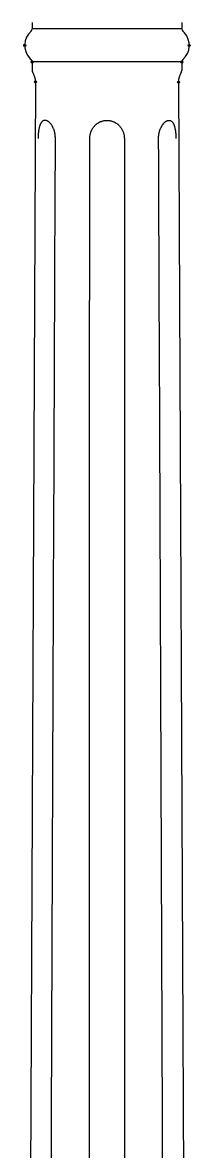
# Model space of a CAD drawing. Extents: x 0 to 99, y 0 to 428.
# Drawn here: x 17 to 32.5, y 103.5 to 206.9 of the extents above; entities that cross this region are included whole.
import ezdxf

# ---------------------------------------------------------------- set-up
doc = ezdxf.new("R2010")
doc.units = 0
doc.layers.add('LIVELLO_1', color=160, linetype='Continuous')

# ---------------------------------------------------------------- blocks, each defined once
blk = doc.blocks.new('AI9-BLK1')
at = {"layer": 'LIVELLO_1', "color": 7}
for p, q in [((-31.29, -7.19), (-31.29, -7.76)), ((-17.59, -7.19), (-17.59, -7.76)), ((-17.59, -7.76), (-31.29, -7.76)), ((-17.59, -10.8), (-31.29, -10.8)), ((-31.29, -10.8), (-31.29, -11.58)), ((-17.59, -10.8), (-17.59, -11.58)), ((-30.98, -12.64), (-31.59, -147.86)), ((-17.9, -12.64), (-17.29, -147.86))]:
    blk.add_line(p, q, dxfattribs=at)
blk.add_circle((-17.9, -12.64), 0.0954, dxfattribs=at)
for centre, major_axis, ratio in [((-31.97, -9.28), (-0.0012, -0.0972), 0.987513), ((-16.91, -9.28), (0.0001, -0.0972), 0.976063), ((-31.29, -10.8), (0.0948, 0), 0.977294), ((-17.59, -10.8), (0.0937, 0), 0.989032), ((-30.98, -12.63), (0.0949, 0), 0.953062)]:
    blk.add_ellipse(centre, major_axis=major_axis, ratio=ratio, dxfattribs=at)
for points, knots in [([(-31.39, -7.99), (-32.1, -8.62), (-32.17, -9.71), (-31.53, -10.43), (-31.49, -10.48), (-31.44, -10.53), (-31.39, -10.57)], [0, 0, 0, 0, 1, 1, 1, 2, 2, 2, 2]), ([(-17.49, -10.57), (-16.77, -9.93), (-16.71, -8.85), (-17.34, -8.13), (-17.39, -8.08), (-17.44, -8.04), (-17.49, -7.99)], [0, 0, 0, 0, 1, 1, 1, 2, 2, 2, 2]), ([(-29.16, -17.82), (-29.16, -17.75), (-29.16, -17.7), (-29.17, -17.63), (-29.17, -17.57), (-29.18, -17.52), (-29.19, -17.46), (-29.19, -17.42), (-29.2, -17.38), (-29.21, -17.33), (-29.21, -17.3), (-29.23, -17.25), (-29.23, -17.21), (-29.25, -17.18), (-29.25, -17.15), (-29.26, -17.12), (-29.27, -17.09), (-29.28, -17.06), (-29.28, -17.04), (-29.3, -17.01), (-29.31, -16.98), (-29.32, -16.95), (-29.33, -16.93), (-29.34, -16.89), (-29.36, -16.87), (-29.37, -16.84), (-29.38, -16.81), (-29.39, -16.79), (-29.4, -16.76), (-29.42, -16.73), (-29.43, -16.71), (-29.45, -16.68), (-29.46, -16.66), (-29.47, -16.64), (-29.49, -16.61), (-29.5, -16.59), (-29.52, -16.57), (-29.53, -16.55), (-29.54, -16.53), (-29.56, -16.51), (-29.57, -16.49), (-29.59, -16.47), (-29.61, -16.45), (-29.62, -16.43), (-29.63, -16.42), (-29.65, -16.4), (-29.67, -16.38), (-29.68, -16.37), (-29.69, -16.35), (-29.71, -16.34), (-29.72, -16.33), (-29.74, -16.31), (-29.75, -16.3), (-29.77, -16.29), (-29.78, -16.28), (-29.8, -16.27), (-29.81, -16.26), (-29.83, -16.25), (-29.84, -16.24), (-29.85, -16.23), (-29.87, -16.22), (-29.88, -16.22), (-29.9, -16.21), (-29.91, -16.2), (-29.93, -16.19), (-29.94, -16.19), (-29.96, -16.18), (-29.97, -16.18), (-29.98, -16.17), (-30, -16.17), (-30.01, -16.16), (-30.02, -16.16), (-30.04, -16.16), (-30.05, -16.15), (-30.06, -16.15), (-30.08, -16.15), (-30.09, -16.15), (-30.1, -16.15), (-30.12, -16.15), (-30.13, -16.15), (-30.14, -16.15), (-30.15, -16.15), (-30.17, -16.15), (-30.18, -16.15), (-30.19, -16.16), (-30.2, -16.16), (-30.22, -16.16), (-30.23, -16.17), (-30.24, -16.17), (-30.25, -16.18), (-30.27, -16.18), (-30.28, -16.19), (-30.29, -16.19), (-30.3, -16.2), (-30.31, -16.21), (-30.32, -16.22), (-30.33, -16.22), (-30.35, -16.23), (-30.36, -16.24), (-30.37, -16.25), (-30.38, -16.26), (-30.39, -16.27), (-30.4, -16.28), (-30.41, -16.29), (-30.42, -16.3), (-30.43, -16.31), (-30.44, -16.33), (-30.45, -16.34), (-30.46, -16.35), (-30.47, -16.37), (-30.48, -16.38), (-30.49, -16.4), (-30.5, -16.42), (-30.51, -16.43), (-30.52, -16.45), (-30.53, -16.47), (-30.54, -16.49), (-30.55, -16.51), (-30.56, -16.53), (-30.56, -16.55), (-30.57, -16.57), (-30.58, -16.59), (-30.59, -16.61), (-30.59, -16.64), (-30.6, -16.66), (-30.61, -16.68), (-30.62, -16.71), (-30.63, -16.73), (-30.63, -16.76), (-30.64, -16.79), (-30.65, -16.81), (-30.65, -16.84), (-30.66, -16.87), (-30.67, -16.89), (-30.67, -16.93), (-30.68, -16.95), (-30.68, -16.98), (-30.68, -17.01), (-30.69, -17.04), (-30.7, -17.06), (-30.7, -17.09), (-30.7, -17.12), (-30.71, -17.15), (-30.71, -17.18), (-30.71, -17.21), (-30.72, -17.25), (-30.72, -17.3), (-30.73, -17.34), (-30.73, -17.38), (-30.73, -17.42), (-30.73, -17.46), (-30.74, -17.52), (-30.74, -17.58), (-30.74, -17.63), (-30.75, -17.7), (-30.75, -17.75), (-30.75, -17.82)], [0, 0, 0, 0, 1, 1, 1, 2, 2, 2, 3, 3, 3, 4, 4, 4, 5, 5, 5, 6, 6, 6, 7, 7, 7, 8, 8, 8, 9, 9, 9, 10, 10, 10, 11, 11, 11, 12, 12, 12, 13, 13, 13, 14, 14, 14, 15, 15, 15, 16, 16, 16, 17, 17, 17, 18, 18, 18, 19, 19, 19, 20, 20, 20, 21, 21, 21, 22, 22, 22, 23, 23, 23, 24, 24, 24, 25, 25, 25, 26, 26, 26, 27, 27, 27, 28, 28, 28, 29, 29, 29, 30, 30, 30, 31, 31, 31, 32, 32, 32, 33, 33, 33, 34, 34, 34, 35, 35, 35, 36, 36, 36, 37, 37, 37, 38, 38, 38, 39, 39, 39, 40, 40, 40, 41, 41, 41, 42, 42, 42, 43, 43, 43, 44, 44, 44, 45, 45, 45, 46, 46, 46, 47, 47, 47, 48, 48, 48, 49, 49, 49, 50, 50, 50, 51, 51, 51, 52, 52, 52, 52]), ([(-26.02, -17.82), (-26.02, -17.76), (-26.02, -17.7), (-26.02, -17.64), (-26.01, -17.59), (-26.01, -17.54), (-25.99, -17.49), (-25.98, -17.45), (-25.98, -17.41), (-25.96, -17.37), (-25.96, -17.33), (-25.94, -17.29), (-25.93, -17.25), (-25.92, -17.22), (-25.91, -17.2), (-25.9, -17.17), (-25.89, -17.14), (-25.88, -17.11), (-25.87, -17.09), (-25.86, -17.06), (-25.84, -17.03), (-25.83, -17.01), (-25.81, -16.98), (-25.8, -16.95), (-25.78, -16.93), (-25.76, -16.9), (-25.75, -16.87), (-25.73, -16.85), (-25.71, -16.82), (-25.7, -16.8), (-25.68, -16.77), (-25.66, -16.75), (-25.64, -16.72), (-25.62, -16.7), (-25.6, -16.68), (-25.58, -16.66), (-25.56, -16.63), (-25.54, -16.61), (-25.52, -16.59), (-25.5, -16.57), (-25.47, -16.55), (-25.45, -16.53), (-25.43, -16.51), (-25.41, -16.5), (-25.39, -16.48), (-25.36, -16.46), (-25.34, -16.44), (-25.32, -16.42), (-25.29, -16.41), (-25.27, -16.4), (-25.25, -16.38), (-25.22, -16.37), (-25.2, -16.35), (-25.18, -16.34), (-25.16, -16.33), (-25.13, -16.31), (-25.11, -16.3), (-25.09, -16.29), (-25.07, -16.28), (-25.04, -16.27), (-25.02, -16.26), (-24.99, -16.25), (-24.97, -16.24), (-24.95, -16.24), (-24.93, -16.23), (-24.9, -16.22), (-24.88, -16.22), (-24.85, -16.21), (-24.82, -16.2), (-24.79, -16.19), (-24.76, -16.18), (-24.73, -16.18), (-24.7, -16.17), (-24.65, -16.16), (-24.61, -16.16), (-24.57, -16.15), (-24.53, -16.15), (-24.48, -16.15), (-24.44, -16.15)], [0, 0, 0, 0, 1, 1, 1, 2, 2, 2, 3, 3, 3, 4, 4, 4, 5, 5, 5, 6, 6, 6, 7, 7, 7, 8, 8, 8, 9, 9, 9, 10, 10, 10, 11, 11, 11, 12, 12, 12, 13, 13, 13, 14, 14, 14, 15, 15, 15, 16, 16, 16, 17, 17, 17, 18, 18, 18, 19, 19, 19, 20, 20, 20, 21, 21, 21, 22, 22, 22, 23, 23, 23, 24, 24, 24, 25, 25, 25, 26, 26, 26, 26]), ([(-24.44, -16.15), (-24.39, -16.15), (-24.35, -16.15), (-24.3, -16.15), (-24.26, -16.16), (-24.22, -16.16), (-24.18, -16.17), (-24.15, -16.18), (-24.12, -16.18), (-24.09, -16.19), (-24.06, -16.2), (-24.03, -16.21), (-23.99, -16.22), (-23.97, -16.22), (-23.95, -16.23), (-23.93, -16.24), (-23.9, -16.24), (-23.88, -16.25), (-23.86, -16.26), (-23.84, -16.27), (-23.81, -16.28), (-23.79, -16.29), (-23.77, -16.3), (-23.75, -16.31), (-23.72, -16.33), (-23.7, -16.34), (-23.68, -16.35), (-23.65, -16.37), (-23.63, -16.38), (-23.61, -16.4), (-23.59, -16.41), (-23.56, -16.42), (-23.54, -16.44), (-23.52, -16.46), (-23.49, -16.47), (-23.47, -16.5), (-23.45, -16.51), (-23.42, -16.53), (-23.41, -16.55), (-23.38, -16.57), (-23.36, -16.59), (-23.34, -16.61), (-23.32, -16.63), (-23.3, -16.65), (-23.28, -16.67), (-23.26, -16.7), (-23.24, -16.72), (-23.22, -16.74), (-23.2, -16.77), (-23.18, -16.8), (-23.16, -16.82), (-23.15, -16.85), (-23.13, -16.87), (-23.11, -16.89), (-23.1, -16.93), (-23.08, -16.95), (-23.07, -16.98), (-23.05, -17.01), (-23.04, -17.03), (-23.03, -17.06), (-23.01, -17.09), (-23, -17.11), (-22.99, -17.14), (-22.98, -17.17), (-22.97, -17.19), (-22.96, -17.22), (-22.94, -17.25), (-22.94, -17.29), (-22.92, -17.32), (-22.91, -17.37), (-22.9, -17.41), (-22.89, -17.45), (-22.88, -17.49), (-22.87, -17.54), (-22.87, -17.59), (-22.87, -17.64), (-22.86, -17.7), (-22.85, -17.76), (-22.85, -17.82)], [0, 0, 0, 0, 1, 1, 1, 2, 2, 2, 3, 3, 3, 4, 4, 4, 5, 5, 5, 6, 6, 6, 7, 7, 7, 8, 8, 8, 9, 9, 9, 10, 10, 10, 11, 11, 11, 12, 12, 12, 13, 13, 13, 14, 14, 14, 15, 15, 15, 16, 16, 16, 17, 17, 17, 18, 18, 18, 19, 19, 19, 20, 20, 20, 21, 21, 21, 22, 22, 22, 23, 23, 23, 24, 24, 24, 25, 25, 25, 26, 26, 26, 26]), ([(-19.71, -17.82), (-19.71, -17.75), (-19.71, -17.69), (-19.71, -17.63), (-19.71, -17.57), (-19.7, -17.52), (-19.69, -17.46), (-19.68, -17.42), (-19.68, -17.38), (-19.67, -17.33), (-19.66, -17.29), (-19.65, -17.25), (-19.64, -17.21), (-19.63, -17.18), (-19.63, -17.15), (-19.62, -17.12), (-19.61, -17.09), (-19.6, -17.06), (-19.59, -17.03), (-19.58, -17.01), (-19.57, -16.98), (-19.56, -16.95), (-19.55, -16.92), (-19.53, -16.89), (-19.52, -16.87), (-19.51, -16.84), (-19.5, -16.81), (-19.48, -16.79), (-19.47, -16.76), (-19.46, -16.73), (-19.44, -16.7), (-19.43, -16.68), (-19.42, -16.66), (-19.4, -16.64), (-19.39, -16.61), (-19.37, -16.59), (-19.36, -16.57), (-19.35, -16.55), (-19.33, -16.53), (-19.31, -16.51), (-19.3, -16.49), (-19.28, -16.47), (-19.27, -16.45), (-19.26, -16.43), (-19.24, -16.42), (-19.23, -16.4), (-19.21, -16.38), (-19.19, -16.37), (-19.18, -16.35), (-19.17, -16.34), (-19.15, -16.33), (-19.14, -16.31), (-19.12, -16.3), (-19.11, -16.29), (-19.1, -16.28), (-19.08, -16.27), (-19.07, -16.26), (-19.05, -16.25), (-19.04, -16.24), (-19.02, -16.23), (-19.01, -16.22), (-18.99, -16.22), (-18.98, -16.21), (-18.97, -16.2), (-18.95, -16.19), (-18.94, -16.19), (-18.92, -16.18), (-18.91, -16.18), (-18.89, -16.17), (-18.88, -16.17), (-18.87, -16.16), (-18.85, -16.16), (-18.84, -16.16), (-18.83, -16.15), (-18.82, -16.15), (-18.8, -16.15), (-18.79, -16.15), (-18.77, -16.15), (-18.76, -16.15), (-18.75, -16.15), (-18.73, -16.15), (-18.72, -16.15), (-18.71, -16.15), (-18.7, -16.15), (-18.69, -16.16), (-18.67, -16.16), (-18.66, -16.16), (-18.65, -16.17), (-18.63, -16.17), (-18.62, -16.18), (-18.61, -16.18), (-18.6, -16.19), (-18.58, -16.19), (-18.58, -16.2), (-18.56, -16.21), (-18.55, -16.22), (-18.54, -16.22), (-18.53, -16.23), (-18.52, -16.24), (-18.51, -16.25), (-18.5, -16.26), (-18.49, -16.27), (-18.48, -16.28), (-18.47, -16.29), (-18.46, -16.3), (-18.44, -16.31), (-18.44, -16.33), (-18.43, -16.34), (-18.41, -16.35), (-18.41, -16.37), (-18.39, -16.38), (-18.38, -16.4), (-18.38, -16.42), (-18.36, -16.43), (-18.36, -16.45), (-18.35, -16.47), (-18.34, -16.49), (-18.33, -16.51), (-18.32, -16.53), (-18.31, -16.55), (-18.31, -16.57), (-18.3, -16.59), (-18.29, -16.61), (-18.28, -16.64), (-18.27, -16.66), (-18.26, -16.68), (-18.26, -16.71), (-18.25, -16.73), (-18.25, -16.76), (-18.23, -16.79), (-18.23, -16.81), (-18.22, -16.84), (-18.22, -16.87), (-18.21, -16.89), (-18.21, -16.93), (-18.2, -16.95), (-18.19, -16.98), (-18.19, -17.01), (-18.19, -17.04), (-18.18, -17.06), (-18.18, -17.09), (-18.17, -17.12), (-18.17, -17.15), (-18.17, -17.18), (-18.16, -17.21), (-18.16, -17.25), (-18.15, -17.3), (-18.15, -17.34), (-18.15, -17.38), (-18.14, -17.42), (-18.14, -17.46), (-18.14, -17.52), (-18.14, -17.58), (-18.13, -17.63), (-18.13, -17.63), (-18.13, -17.82), (-18.13, -17.82)], [0, 0, 0, 0, 1, 1, 1, 2, 2, 2, 3, 3, 3, 4, 4, 4, 5, 5, 5, 6, 6, 6, 7, 7, 7, 8, 8, 8, 9, 9, 9, 10, 10, 10, 11, 11, 11, 12, 12, 12, 13, 13, 13, 14, 14, 14, 15, 15, 15, 16, 16, 16, 17, 17, 17, 18, 18, 18, 19, 19, 19, 20, 20, 20, 21, 21, 21, 22, 22, 22, 23, 23, 23, 24, 24, 24, 25, 25, 25, 26, 26, 26, 27, 27, 27, 28, 28, 28, 29, 29, 29, 30, 30, 30, 31, 31, 31, 32, 32, 32, 33, 33, 33, 34, 34, 34, 35, 35, 35, 36, 36, 36, 37, 37, 37, 38, 38, 38, 39, 39, 39, 40, 40, 40, 41, 41, 41, 42, 42, 42, 43, 43, 43, 44, 44, 44, 45, 45, 45, 46, 46, 46, 47, 47, 47, 48, 48, 48, 49, 49, 49, 50, 50, 50, 51, 51, 51, 52, 52, 52, 52]), ([(-29.67, -144.31), (-29.58, -123.23), (-29.5, -102.14), (-29.42, -81.06), (-29.33, -59.98), (-29.25, -38.9), (-29.16, -17.82)], [0, 0, 0, 0, 1, 1, 1, 2, 2, 2, 2]), ([(-26.03, -144.31), (-26.03, -123.23), (-26.03, -102.14), (-26.03, -81.06), (-26.03, -59.98), (-26.03, -38.9), (-26.02, -17.82)], [0, 0, 0, 0, 1, 1, 1, 2, 2, 2, 2]), ([(-22.85, -17.82), (-22.85, -38.9), (-22.85, -59.98), (-22.85, -81.06), (-22.85, -102.14), (-22.85, -123.23), (-22.85, -144.31)], [0, 0, 0, 0, 1, 1, 1, 2, 2, 2, 2]), ([(-19.21, -144.31), (-19.29, -123.23), (-19.38, -102.14), (-19.46, -81.06), (-19.54, -59.98), (-19.63, -38.9), (-19.71, -17.82)], [0, 0, 0, 0, 1, 1, 1, 2, 2, 2, 2])]:
    blk.add_open_spline(points, degree=3, knots=knots, dxfattribs=at)
for points in [[(-31.39, -7.99), (-31.32, -7.93), (-31.29, -7.85), (-31.29, -7.76)], [(-17.59, -7.76), (-17.59, -7.85), (-17.55, -7.93), (-17.49, -7.99)], [(-31.29, -10.8), (-31.29, -10.72), (-31.32, -10.63), (-31.39, -10.57)], [(-17.49, -10.57), (-17.55, -10.63), (-17.59, -10.72), (-17.59, -10.8)], [(-31.29, -11.58), (-31.29, -11.64), (-31.27, -11.7), (-31.24, -11.75)], [(-30.98, -12.64), (-30.98, -12.32), (-31.07, -12.02), (-31.24, -11.75)], [(-17.64, -11.75), (-17.81, -12.02), (-17.9, -12.32), (-17.9, -12.64)], [(-17.64, -11.75), (-17.61, -11.7), (-17.59, -11.64), (-17.59, -11.58)]]:
    blk.add_open_spline(points, degree=3, dxfattribs=at)

msp = doc.modelspace()

# ---------------------------------------------------------------- block references
at = {"layer": 'LIVELLO_1', "color": 7}
msp.add_blockref('AI9-BLK1', (49.170298, 214.091325), dxfattribs=at)

doc.saveas('drawing.dxf')
